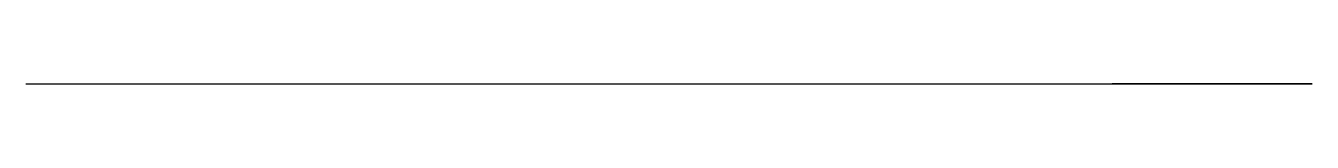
# Model space of a CAD drawing. Header units: millimetres. Extents: x 1535 to 1580, y 2655.8 to 2655.8.
import ezdxf

# ---------------------------------------------------------------- set-up
doc = ezdxf.new("R2010")
doc.units = ezdxf.units.MM
doc.layers.get('0').update_dxf_attribs({"color": 122})

msp = doc.modelspace()

# ---------------------------------------------------------------- linework, layer by layer
at = {"extrusion": (0, -1, 3.06162e-16)}
for p, q in [((1535.033, 2655.839), (1576.033, 2655.839)), ((1535.033, 2655.839), (1535.033, 2655.839, 7)), ((1535.033, 2655.839, 7), (1569.033, 2655.839, 7)), ((1580.033, 2655.839, 30), (1573.033, 2655.839, 30)), ((1573.033, 2655.839, 30), (1573.033, 2655.839, 11)), ((1580.033, 2655.839, 21), (1573.033, 2655.839, 21)), ((1580.033, 2655.839, 4), (1580.033, 2655.839, 30))]:
    msp.add_line(p, q, dxfattribs=at)
for centre in [(1569.033, 11, -2655.839), (1576.033, 4, -2655.839)]:
    msp.add_arc(centre, 4, 270, 0, dxfattribs=at)

doc.saveas('drawing.dxf')
